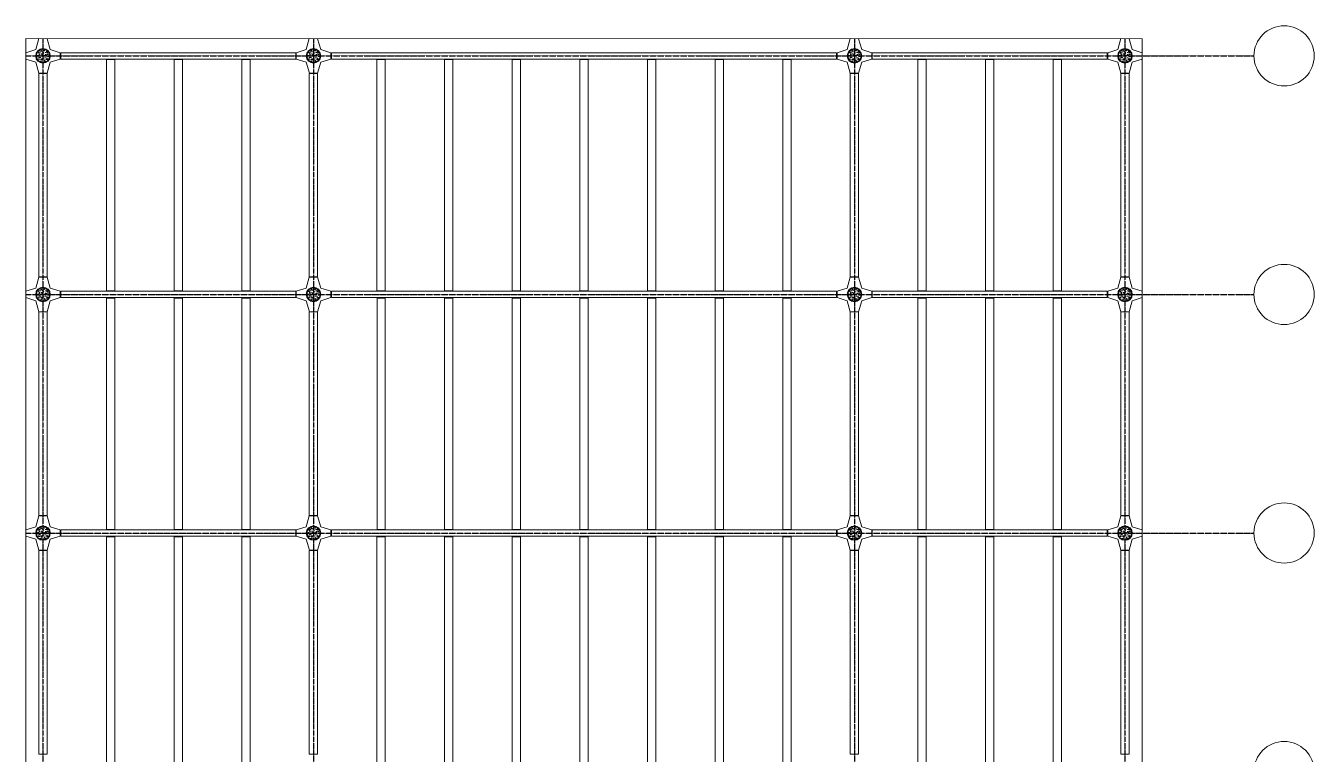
# Model space of a CAD drawing. Header units: millimetres. Extents: x -6949 to 305728, y -55091 to 76684.
# Drawn here: x 265084 to 305569, y 16840 to 39740 of the extents above; entities that cross this region are included whole.
import ezdxf

# ---------------------------------------------------------------- set-up
doc = ezdxf.new("R2010")
doc.units = ezdxf.units.MM
doc.linetypes.add('TRATTO-PUNTO', pattern=[1, 0.5, -0.25, 0, -0.25])
for name, color, linetype, lineweight in [('armatura', 1, 'Continuous', 15), ('cemento', 253, 'Continuous', 9), ('piastra', 30, 'Continuous', 18), ('S-BEAM', 5, 'Continuous', 18), ('S-COLS', 7, 'Continuous', 18), ('solaio', 252, 'Continuous', 9)]:
    doc.layers.add(name, color=color, linetype=linetype, lineweight=lineweight)
doc.layers.add('griglie', color=6, linetype='TRATTO-PUNTO')

# ---------------------------------------------------------------- blocks, each defined once
blk = doc.blocks.new('*U312')
blk.add_circle((0, 0), 8)
blk = doc.blocks.new('*U313')
at = {"layer": 'armatura', "color": 0, "linetype": 'ByBlock', "lineweight": -2, "transparency": 16777216}
blk.add_blockref('*U312', (17359, -55281), dxfattribs=at)
for p, rotation in [((17391, -55181), 323.9999999999998), ((17391, -55381), 35.99999999999999), ((17476, -55119), 287.9999999999999), ((17476, -55443), 71.99999999999996), ((17582, -55119), 251.9999999999999), ((17582, -55443), 108), ((17667, -55181), 215.9999999999999), ((17667, -55381), 143.9999999999999), ((17700, -55281), 180)]:
    blk.add_blockref('*U312', p, dxfattribs=dict(at, rotation=rotation))
blk = doc.blocks.new('*U314')
blk.add_circle((0, 0), 8)
blk = doc.blocks.new('*U315')
at = {"layer": 'armatura', "color": 0, "linetype": 'ByBlock', "lineweight": -2, "transparency": 16777216}
blk.add_blockref('*U314', (17359, -55281), dxfattribs=at)
for p, rotation in [((17391, -55181), 323.9999999999998), ((17391, -55381), 35.99999999999999), ((17476, -55119), 287.9999999999999), ((17476, -55443), 71.99999999999996), ((17582, -55119), 251.9999999999999), ((17582, -55443), 108), ((17667, -55181), 215.9999999999999), ((17667, -55381), 143.9999999999999), ((17700, -55281), 180)]:
    blk.add_blockref('*U314', p, dxfattribs=dict(at, rotation=rotation))
blk = doc.blocks.new('*U318')
blk.add_circle((0, 0), 8)
blk = doc.blocks.new('*U319')
at = {"layer": 'armatura', "color": 0, "linetype": 'ByBlock', "lineweight": -2, "transparency": 16777216}
blk.add_blockref('*U318', (17359, -55281), dxfattribs=at)
for p, rotation in [((17391, -55181), 323.9999999999998), ((17391, -55381), 35.99999999999999), ((17476, -55119), 287.9999999999999), ((17476, -55443), 71.99999999999996), ((17582, -55119), 251.9999999999999), ((17582, -55443), 108), ((17667, -55181), 215.9999999999999), ((17667, -55381), 143.9999999999999), ((17700, -55281), 180)]:
    blk.add_blockref('*U318', p, dxfattribs=dict(at, rotation=rotation))
blk = doc.blocks.new('*U320')
blk.add_circle((0, 0), 8)
blk = doc.blocks.new('*U321')
at = {"layer": 'armatura', "color": 0, "linetype": 'ByBlock', "lineweight": -2, "transparency": 16777216}
blk.add_blockref('*U320', (17359, -55281), dxfattribs=at)
for p, rotation in [((17391, -55181), 323.9999999999998), ((17391, -55381), 35.99999999999999), ((17476, -55119), 287.9999999999999), ((17476, -55443), 71.99999999999996), ((17582, -55119), 251.9999999999999), ((17582, -55443), 108), ((17667, -55181), 215.9999999999999), ((17667, -55381), 143.9999999999999), ((17700, -55281), 180)]:
    blk.add_blockref('*U320', p, dxfattribs=dict(at, rotation=rotation))
blk = doc.blocks.new('*U322')
blk.add_circle((0, 0), 8)
blk = doc.blocks.new('*U323')
at = {"layer": 'armatura', "color": 0, "linetype": 'ByBlock', "lineweight": -2, "transparency": 16777216}
blk.add_blockref('*U322', (17359, -55281), dxfattribs=at)
for p, rotation in [((17391, -55181), 323.9999999999998), ((17391, -55381), 35.99999999999999), ((17476, -55119), 287.9999999999999), ((17476, -55443), 71.99999999999996), ((17582, -55119), 251.9999999999999), ((17582, -55443), 108), ((17667, -55181), 215.9999999999999), ((17667, -55381), 143.9999999999999), ((17700, -55281), 180)]:
    blk.add_blockref('*U322', p, dxfattribs=dict(at, rotation=rotation))
blk = doc.blocks.new('*U324')
blk.add_circle((0, 0), 8)
blk = doc.blocks.new('*U325')
at = {"layer": 'armatura', "color": 0, "linetype": 'ByBlock', "lineweight": -2, "transparency": 16777216}
blk.add_blockref('*U324', (17359, -55281), dxfattribs=at)
for p, rotation in [((17391, -55181), 323.9999999999998), ((17391, -55381), 35.99999999999999), ((17476, -55119), 287.9999999999999), ((17476, -55443), 71.99999999999996), ((17582, -55119), 251.9999999999999), ((17582, -55443), 108), ((17667, -55181), 215.9999999999999), ((17667, -55381), 143.9999999999999), ((17700, -55281), 180)]:
    blk.add_blockref('*U324', p, dxfattribs=dict(at, rotation=rotation))
blk = doc.blocks.new('*U341')
blk.add_circle((0, 0), 8)
blk = doc.blocks.new('*U342')
at = {"layer": 'armatura', "color": 0, "linetype": 'ByBlock', "lineweight": -2, "transparency": 16777216}
blk.add_blockref('*U341', (17359, -55281), dxfattribs=at)
for p, rotation in [((17391, -55181), 323.9999999999998), ((17391, -55381), 35.99999999999999), ((17476, -55119), 287.9999999999999), ((17476, -55443), 71.99999999999996), ((17582, -55119), 251.9999999999999), ((17582, -55443), 108), ((17667, -55181), 215.9999999999999), ((17667, -55381), 143.9999999999999), ((17700, -55281), 180)]:
    blk.add_blockref('*U341', p, dxfattribs=dict(at, rotation=rotation))
blk = doc.blocks.new('*U343')
blk.add_circle((0, 0), 8)
blk = doc.blocks.new('*U344')
at = {"layer": 'armatura', "color": 0, "linetype": 'ByBlock', "lineweight": -2, "transparency": 16777216}
blk.add_blockref('*U343', (17359, -55281), dxfattribs=at)
for p, rotation in [((17391, -55181), 323.9999999999998), ((17391, -55381), 35.99999999999999), ((17476, -55119), 287.9999999999999), ((17476, -55443), 71.99999999999996), ((17582, -55119), 251.9999999999999), ((17582, -55443), 108), ((17667, -55181), 215.9999999999999), ((17667, -55381), 143.9999999999999), ((17700, -55281), 180)]:
    blk.add_blockref('*U343', p, dxfattribs=dict(at, rotation=rotation))
blk = doc.blocks.new('*U330')
blk.add_circle((0, 0), 8)
blk = doc.blocks.new('*U331')
at = {"layer": 'armatura', "color": 0, "linetype": 'ByBlock', "lineweight": -2, "transparency": 16777216}
blk.add_blockref('*U330', (17359, -55281), dxfattribs=at)
for p, rotation in [((17391, -55181), 323.9999999999998), ((17391, -55381), 35.99999999999999), ((17476, -55119), 287.9999999999999), ((17476, -55443), 71.99999999999996), ((17582, -55119), 251.9999999999999), ((17582, -55443), 108), ((17667, -55181), 215.9999999999999), ((17667, -55381), 143.9999999999999), ((17700, -55281), 180)]:
    blk.add_blockref('*U330', p, dxfattribs=dict(at, rotation=rotation))
blk = doc.blocks.new('*U332')
blk.add_circle((0, 0), 8)
blk = doc.blocks.new('*U333')
at = {"layer": 'armatura', "color": 0, "linetype": 'ByBlock', "lineweight": -2, "transparency": 16777216}
blk.add_blockref('*U332', (17359, -55281), dxfattribs=at)
for p, rotation in [((17391, -55181), 323.9999999999998), ((17391, -55381), 35.99999999999999), ((17476, -55119), 287.9999999999999), ((17476, -55443), 71.99999999999996), ((17582, -55119), 251.9999999999999), ((17582, -55443), 108), ((17667, -55181), 215.9999999999999), ((17667, -55381), 143.9999999999999), ((17700, -55281), 180)]:
    blk.add_blockref('*U332', p, dxfattribs=dict(at, rotation=rotation))
blk = doc.blocks.new('*U334')
blk.add_circle((0, 0), 8)
blk = doc.blocks.new('*U335')
at = {"layer": 'armatura', "color": 0, "linetype": 'ByBlock', "lineweight": -2, "transparency": 16777216}
blk.add_blockref('*U334', (17359, -55281), dxfattribs=at)
for p, rotation in [((17391, -55181), 323.9999999999998), ((17391, -55381), 35.99999999999999), ((17476, -55119), 287.9999999999999), ((17476, -55443), 71.99999999999996), ((17582, -55119), 251.9999999999999), ((17582, -55443), 108), ((17667, -55181), 215.9999999999999), ((17667, -55381), 143.9999999999999), ((17700, -55281), 180)]:
    blk.add_blockref('*U334', p, dxfattribs=dict(at, rotation=rotation))
blk = doc.blocks.new('*U336')
blk.add_circle((0, 0), 8)
blk = doc.blocks.new('*U337')
at = {"layer": 'armatura', "color": 0, "linetype": 'ByBlock', "lineweight": -2, "transparency": 16777216}
blk.add_blockref('*U336', (17359, -55281), dxfattribs=at)
for p, rotation in [((17391, -55181), 323.9999999999998), ((17391, -55381), 35.99999999999999), ((17476, -55119), 287.9999999999999), ((17476, -55443), 71.99999999999996), ((17582, -55119), 251.9999999999999), ((17582, -55443), 108), ((17667, -55181), 215.9999999999999), ((17667, -55381), 143.9999999999999), ((17700, -55281), 180)]:
    blk.add_blockref('*U336', p, dxfattribs=dict(at, rotation=rotation))
blk = doc.blocks.new('*U326')
at = {"true_color": 0xc7c8ca}
h = blk.add_hatch(color=9, dxfattribs=at)
h.dxf.hatch_style = 1
h.paths.add_polyline_path([(-229, 0, 1), (229, 0, 1)])
h.paths.add_polyline_path([(-209, 0, -1), (209, 0, -1)], flags=16)
h.paths.add_polyline_path([(-146, -100, -1), (-130, -100, -1)], flags=0)
h.paths.add_polyline_path([(-179, 0, -1), (-163, 0, -1)], flags=0)
h.paths.add_polyline_path([(-61, -162, -1), (-45, -162, -1)], flags=0)
h.paths.add_polyline_path([(-146, 100, -1), (-130, 100, -1)], flags=0)
h.paths.add_polyline_path([(45, -162, -1), (61, -162, -1)], flags=0)
h.paths.add_polyline_path([(-61, 162, -1), (-45, 162, -1)], flags=0)
h.paths.add_polyline_path([(130, -100, -1), (146, -100, -1)], flags=0)
h.paths.add_polyline_path([(45, 162, -1), (61, 162, -1)], flags=0)
h.paths.add_polyline_path([(163, 0, -1), (179, 0, -1)], flags=0)
h.paths.add_polyline_path([(130, 100, -1), (146, 100, -1)], flags=0)
blk = doc.blocks.new('*U327')
at = {"layer": 'piastra', "color": 0, "linetype": 'ByBlock', "lineweight": -2, "transparency": 16777216}
for p in [(0, 37500), (8500, 37500), (0, 30000), (8500, 30000), (0, 22500), (8500, 22500), (0, 15000), (8500, 15000), (0, 7500), (8500, 7500), (0, 0), (8500, 0)]:
    blk.add_blockref('*U326', p, dxfattribs=at)
blk = doc.blocks.new('*U328')
at = {"true_color": 0xc7c8ca}
h = blk.add_hatch(color=9, dxfattribs=at)
h.dxf.hatch_style = 1
h.paths.add_polyline_path([(-229, 0, 1), (229, 0, 1)])
h.paths.add_polyline_path([(-209, 0, -1), (209, 0, -1)], flags=16)
h.paths.add_polyline_path([(-146, -100, -1), (-130, -100, -1)], flags=0)
h.paths.add_polyline_path([(-179, 0, -1), (-163, 0, -1)], flags=0)
h.paths.add_polyline_path([(-61, -162, -1), (-45, -162, -1)], flags=0)
h.paths.add_polyline_path([(-146, 100, -1), (-130, 100, -1)], flags=0)
h.paths.add_polyline_path([(45, -162, -1), (61, -162, -1)], flags=0)
h.paths.add_polyline_path([(-61, 162, -1), (-45, 162, -1)], flags=0)
h.paths.add_polyline_path([(130, -100, -1), (146, -100, -1)], flags=0)
h.paths.add_polyline_path([(45, 162, -1), (61, 162, -1)], flags=0)
h.paths.add_polyline_path([(163, 0, -1), (179, 0, -1)], flags=0)
h.paths.add_polyline_path([(130, 100, -1), (146, 100, -1)], flags=0)
blk = doc.blocks.new('*U329')
at = {"layer": 'piastra', "color": 0, "linetype": 'ByBlock', "lineweight": -2, "transparency": 16777216}
for p in [(0, 37500), (8500, 37500), (0, 30000), (8500, 30000), (0, 22500), (8500, 22500), (0, 15000), (8500, 15000), (0, 7500), (8500, 7500), (0, 0), (8500, 0)]:
    blk.add_blockref('*U328', p, dxfattribs=at)

msp = doc.modelspace()

# ---------------------------------------------------------------- hatches: boundary and pattern name
at = {"layer": 'cemento'}
h = msp.add_hatch(dxfattribs=at)
h.set_pattern_fill('AR-CONC', color=256, angle=48)
h.set_pattern_definition([(98, (102623.7, 38439.3), (133.75039, 124.72426), [19.05, -209.55]), (43, (102623.7, 38439.3), (-165.56536, 101.65102), [15.24, -167.64058]), (148.45144, (102634.84, 38449.69), (-31.81497, 226.37527), [16.19, -178.09024]), (94.1842, (102585.94, 38473.29), (212.63082, 173.31918), [28.575, -314.325]), (144.63556, (102603.66, 38487.73), (-25.01907, 341.98605), [24.285, -267.1356]), (39.18415, (102585.94, 38473.3), (-25.01907, 341.98605), [22.85997, -251.45973]), (69, (102612.38, 38483.66), (177.44768, 44.24268), [19.05, -209.55]), (14, (102612.38, 38483.66), (-95.5247, 169.17366), [15.24, -167.64]), (119.45145, (102627.17, 38487.35), (81.92298, 213.41634), [16.19, -178.08994]), (85.5, (102623.696, 38439.295), (-60.76996, 58.873644), [0, -165.608, 0, -170.18, 0, -168.275]), (55.5, (102623.7, 38439.295), (-29.737594, 116.690575), [0, -97.028, 0, -161.798, 0, -64.135]), (15.5, (102585.795, 38397.2), (94.985104, 96.93017), [0, -63.5, 0, -198.12, 0, -262.89]), (5.5, (102568.8, 38378.33), (80.2222, 127.09508), [0, -82.55, 0, -131.572, 0, -186.69])])
h.paths.add_polyline_path([(265416.3069, 38793.6199, 1), (265833.3069, 38793.6199, 1)])
h.paths.add_polyline_path([(265478.8695, 38693.4026, -1), (265494.8695, 38693.4026, -1)], flags=16)
h.paths.add_polyline_path([(265446.3069, 38793.6199, -1), (265462.3069, 38793.6199, -1)], flags=16)
h.paths.add_polyline_path([(265564.1195, 38631.4648, -1), (265580.1195, 38631.4648, -1)], flags=16)
h.paths.add_polyline_path([(265478.8695, 38893.8373, -1), (265494.8695, 38893.8373, -1)], flags=16)
h.paths.add_polyline_path([(265669.4943, 38631.4648, -1), (265685.4943, 38631.4648, -1)], flags=16)
h.paths.add_polyline_path([(265564.1195, 38955.7751, -1), (265580.1195, 38955.7751, -1)], flags=16)
h.paths.add_polyline_path([(265754.7443, 38693.4026, -1), (265770.7443, 38693.4026, -1)], flags=16)
h.paths.add_polyline_path([(265669.4943, 38955.7751, -1), (265685.4943, 38955.7751, -1)], flags=16)
h.paths.add_polyline_path([(265787.3069, 38793.6199, -1), (265803.3069, 38793.6199, -1)], flags=16)
h.paths.add_polyline_path([(265754.7443, 38893.8373, -1), (265770.7443, 38893.8373, -1)], flags=16)
h = msp.add_hatch(dxfattribs=at)
h.set_pattern_fill('AR-CONC', color=256, angle=48)
h.set_pattern_definition([(98, (111123.7, 38439.3), (133.75039, 124.72426), [19.05, -209.55]), (43, (111123.7, 38439.3), (-165.56536, 101.65102), [15.24, -167.64058]), (148.45144, (111134.84, 38449.69), (-31.81497, 226.37527), [16.19, -178.09024]), (94.1842, (111085.94, 38473.29), (212.63082, 173.31918), [28.575, -314.325]), (144.63556, (111103.66, 38487.73), (-25.01907, 341.98605), [24.285, -267.1356]), (39.18415, (111085.94, 38473.3), (-25.01907, 341.98605), [22.85997, -251.45973]), (69, (111112.38, 38483.66), (177.44768, 44.24268), [19.05, -209.55]), (14, (111112.38, 38483.66), (-95.5247, 169.17366), [15.24, -167.64]), (119.45145, (111127.17, 38487.35), (81.92298, 213.41634), [16.19, -178.08994]), (85.5, (111123.696, 38439.295), (-60.76996, 58.873644), [0, -165.608, 0, -170.18, 0, -168.275]), (55.5, (111123.7, 38439.295), (-29.737594, 116.690575), [0, -97.028, 0, -161.798, 0, -64.135]), (15.5, (111085.795, 38397.2), (94.985104, 96.93017), [0, -63.5, 0, -198.12, 0, -262.89]), (5.5, (111068.8, 38378.33), (80.2222, 127.09508), [0, -82.55, 0, -131.572, 0, -186.69])])
h.paths.add_polyline_path([(273916.3071, 38793.6199, 1), (274333.3071, 38793.6199, 1)])
h.paths.add_polyline_path([(273978.8698, 38693.4026, -1), (273994.8698, 38693.4026, -1)], flags=16)
h.paths.add_polyline_path([(273946.3071, 38793.6199, -1), (273962.3071, 38793.6199, -1)], flags=16)
h.paths.add_polyline_path([(274064.1198, 38631.4648, -1), (274080.1198, 38631.4648, -1)], flags=16)
h.paths.add_polyline_path([(273978.8698, 38893.8373, -1), (273994.8698, 38893.8373, -1)], flags=16)
h.paths.add_polyline_path([(274169.4945, 38631.4648, -1), (274185.4945, 38631.4648, -1)], flags=16)
h.paths.add_polyline_path([(274064.1198, 38955.7751, -1), (274080.1198, 38955.7751, -1)], flags=16)
h.paths.add_polyline_path([(274254.7445, 38693.4026, -1), (274270.7445, 38693.4026, -1)], flags=16)
h.paths.add_polyline_path([(274169.4945, 38955.7751, -1), (274185.4945, 38955.7751, -1)], flags=16)
h.paths.add_polyline_path([(274287.3071, 38793.6199, -1), (274303.3071, 38793.6199, -1)], flags=16)
h.paths.add_polyline_path([(274254.7445, 38893.8373, -1), (274270.7445, 38893.8373, -1)], flags=16)
h = msp.add_hatch(dxfattribs=at)
h.set_pattern_fill('AR-CONC', color=256, angle=48)
h.set_pattern_definition([(98, (128121.22, 38439.3), (133.75039, 124.72426), [19.05, -209.55]), (43, (128121.22, 38439.3), (-165.56536, 101.65102), [15.24, -167.64058]), (148.45144, (128132.37, 38449.69), (-31.81497, 226.37527), [16.19, -178.09024]), (94.1842, (128083.47, 38473.29), (212.63082, 173.31918), [28.575, -314.325]), (144.63556, (128101.2, 38487.73), (-25.01907, 341.98605), [24.285, -267.1356]), (39.18415, (128083.47, 38473.3), (-25.01907, 341.98605), [22.85997, -251.45973]), (69, (128109.9, 38483.66), (177.44768, 44.24268), [19.05, -209.55]), (14, (128109.9, 38483.66), (-95.5247, 169.17366), [15.24, -167.64]), (119.45145, (128124.69, 38487.35), (81.92298, 213.41634), [16.19, -178.08994]), (85.5, (128121.22, 38439.295), (-60.76996, 58.873644), [0, -165.608, 0, -170.18, 0, -168.275]), (55.5, (128121.22, 38439.295), (-29.737594, 116.690575), [0, -97.028, 0, -161.798, 0, -64.135]), (15.5, (128083.32, 38397.2), (94.985104, 96.93017), [0, -63.5, 0, -198.12, 0, -262.89]), (5.5, (128066.32, 38378.33), (80.2222, 127.09508), [0, -82.55, 0, -131.572, 0, -186.69])])
h.paths.add_polyline_path([(290913.8307, 38793.6199, 1), (291330.8307, 38793.6199, 1)])
h.paths.add_polyline_path([(290976.3933, 38693.4026, -1), (290992.3933, 38693.4026, -1)], flags=16)
h.paths.add_polyline_path([(290943.8307, 38793.6199, -1), (290959.8307, 38793.6199, -1)], flags=16)
h.paths.add_polyline_path([(291061.6433, 38631.4648, -1), (291077.6433, 38631.4648, -1)], flags=16)
h.paths.add_polyline_path([(290976.3933, 38893.8373, -1), (290992.3933, 38893.8373, -1)], flags=16)
h.paths.add_polyline_path([(291167.0181, 38631.4648, -1), (291183.0181, 38631.4648, -1)], flags=16)
h.paths.add_polyline_path([(291061.6433, 38955.7751, -1), (291077.6433, 38955.7751, -1)], flags=16)
h.paths.add_polyline_path([(291252.2681, 38693.4026, -1), (291268.2681, 38693.4026, -1)], flags=16)
h.paths.add_polyline_path([(291167.0181, 38955.7751, -1), (291183.0181, 38955.7751, -1)], flags=16)
h.paths.add_polyline_path([(291284.8307, 38793.6199, -1), (291300.8307, 38793.6199, -1)], flags=16)
h.paths.add_polyline_path([(291252.2681, 38893.8373, -1), (291268.2681, 38893.8373, -1)], flags=16)
h = msp.add_hatch(dxfattribs=at)
h.set_pattern_fill('AR-CONC', color=256, angle=48)
h.set_pattern_definition([(98, (136621.22, 38439.3), (133.75039, 124.72426), [19.05, -209.55]), (43, (136621.22, 38439.3), (-165.56536, 101.65102), [15.24, -167.64058]), (148.45144, (136632.37, 38449.69), (-31.81497, 226.37527), [16.19, -178.09024]), (94.1842, (136583.47, 38473.29), (212.63082, 173.31918), [28.575, -314.325]), (144.63556, (136601.2, 38487.73), (-25.01907, 341.98605), [24.285, -267.1356]), (39.18415, (136583.47, 38473.3), (-25.01907, 341.98605), [22.85997, -251.45973]), (69, (136609.9, 38483.66), (177.44768, 44.24268), [19.05, -209.55]), (14, (136609.9, 38483.66), (-95.5247, 169.17366), [15.24, -167.64]), (119.45145, (136624.69, 38487.35), (81.92298, 213.41634), [16.19, -178.08994]), (85.5, (136621.22, 38439.295), (-60.76996, 58.873644), [0, -165.608, 0, -170.18, 0, -168.275]), (55.5, (136621.22, 38439.295), (-29.737594, 116.690575), [0, -97.028, 0, -161.798, 0, -64.135]), (15.5, (136583.32, 38397.2), (94.985104, 96.93017), [0, -63.5, 0, -198.12, 0, -262.89]), (5.5, (136566.32, 38378.33), (80.2222, 127.09508), [0, -82.55, 0, -131.572, 0, -186.69])])
h.paths.add_polyline_path([(299413.831, 38793.6199, 1), (299830.831, 38793.6199, 1)])
h.paths.add_polyline_path([(299476.3936, 38693.4026, -1), (299492.3936, 38693.4026, -1)], flags=16)
h.paths.add_polyline_path([(299443.831, 38793.6199, -1), (299459.831, 38793.6199, -1)], flags=16)
h.paths.add_polyline_path([(299561.6436, 38631.4648, -1), (299577.6436, 38631.4648, -1)], flags=16)
h.paths.add_polyline_path([(299476.3936, 38893.8373, -1), (299492.3936, 38893.8373, -1)], flags=16)
h.paths.add_polyline_path([(299667.0184, 38631.4648, -1), (299683.0184, 38631.4648, -1)], flags=16)
h.paths.add_polyline_path([(299561.6436, 38955.7751, -1), (299577.6436, 38955.7751, -1)], flags=16)
h.paths.add_polyline_path([(299752.2684, 38693.4026, -1), (299768.2684, 38693.4026, -1)], flags=16)
h.paths.add_polyline_path([(299667.0184, 38955.7751, -1), (299683.0184, 38955.7751, -1)], flags=16)
h.paths.add_polyline_path([(299784.831, 38793.6199, -1), (299800.831, 38793.6199, -1)], flags=16)
h.paths.add_polyline_path([(299752.2684, 38893.8373, -1), (299768.2684, 38893.8373, -1)], flags=16)
h = msp.add_hatch(dxfattribs=at)
h.set_pattern_fill('AR-CONC', color=256, angle=48)
h.set_pattern_definition([(98, (102623.7, 30939.3), (133.75039, 124.72426), [19.05, -209.55]), (43, (102623.7, 30939.3), (-165.56536, 101.65102), [15.24, -167.64058]), (148.45144, (102634.84, 30949.69), (-31.81497, 226.37527), [16.19, -178.09024]), (94.1842, (102585.94, 30973.29), (212.63082, 173.31918), [28.575, -314.325]), (144.63556, (102603.66, 30987.73), (-25.01907, 341.98605), [24.285, -267.1356]), (39.18415, (102585.94, 30973.3), (-25.01907, 341.98605), [22.85997, -251.45973]), (69, (102612.38, 30983.66), (177.44768, 44.24268), [19.05, -209.55]), (14, (102612.38, 30983.66), (-95.5247, 169.17366), [15.24, -167.64]), (119.45145, (102627.17, 30987.35), (81.92298, 213.41634), [16.19, -178.08994]), (85.5, (102623.696, 30939.294), (-60.76996, 58.873644), [0, -165.608, 0, -170.18, 0, -168.275]), (55.5, (102623.7, 30939.29), (-29.737594, 116.690575), [0, -97.028, 0, -161.798, 0, -64.135]), (15.5, (102585.795, 30897.2), (94.985104, 96.93017), [0, -63.5, 0, -198.12, 0, -262.89]), (5.5, (102568.8, 30878.33), (80.2222, 127.09508), [0, -82.55, 0, -131.572, 0, -186.69])])
h.paths.add_polyline_path([(265416.3069, 31293.6195, 1), (265833.3069, 31293.6195, 1)])
h.paths.add_polyline_path([(265478.8695, 31193.4021, -1), (265494.8695, 31193.4021, -1)], flags=16)
h.paths.add_polyline_path([(265446.3069, 31293.6195, -1), (265462.3069, 31293.6195, -1)], flags=16)
h.paths.add_polyline_path([(265564.1195, 31131.4643, -1), (265580.1195, 31131.4643, -1)], flags=16)
h.paths.add_polyline_path([(265478.8695, 31393.8368, -1), (265494.8695, 31393.8368, -1)], flags=16)
h.paths.add_polyline_path([(265669.4943, 31131.4643, -1), (265685.4943, 31131.4643, -1)], flags=16)
h.paths.add_polyline_path([(265564.1195, 31455.7746, -1), (265580.1195, 31455.7746, -1)], flags=16)
h.paths.add_polyline_path([(265754.7443, 31193.4021, -1), (265770.7443, 31193.4021, -1)], flags=16)
h.paths.add_polyline_path([(265669.4943, 31455.7746, -1), (265685.4943, 31455.7746, -1)], flags=16)
h.paths.add_polyline_path([(265787.3069, 31293.6195, -1), (265803.3069, 31293.6195, -1)], flags=16)
h.paths.add_polyline_path([(265754.7443, 31393.8368, -1), (265770.7443, 31393.8368, -1)], flags=16)
h = msp.add_hatch(dxfattribs=at)
h.set_pattern_fill('AR-CONC', color=256, angle=48)
h.set_pattern_definition([(98, (111123.7, 30939.3), (133.75039, 124.72426), [19.05, -209.55]), (43, (111123.7, 30939.3), (-165.56536, 101.65102), [15.24, -167.64058]), (148.45144, (111134.84, 30949.69), (-31.81497, 226.37527), [16.19, -178.09024]), (94.1842, (111085.94, 30973.29), (212.63082, 173.31918), [28.575, -314.325]), (144.63556, (111103.66, 30987.73), (-25.01907, 341.98605), [24.285, -267.1356]), (39.18415, (111085.94, 30973.3), (-25.01907, 341.98605), [22.85997, -251.45973]), (69, (111112.38, 30983.66), (177.44768, 44.24268), [19.05, -209.55]), (14, (111112.38, 30983.66), (-95.5247, 169.17366), [15.24, -167.64]), (119.45145, (111127.17, 30987.35), (81.92298, 213.41634), [16.19, -178.08994]), (85.5, (111123.696, 30939.294), (-60.76996, 58.873644), [0, -165.608, 0, -170.18, 0, -168.275]), (55.5, (111123.7, 30939.29), (-29.737594, 116.690575), [0, -97.028, 0, -161.798, 0, -64.135]), (15.5, (111085.795, 30897.2), (94.985104, 96.93017), [0, -63.5, 0, -198.12, 0, -262.89]), (5.5, (111068.8, 30878.33), (80.2222, 127.09508), [0, -82.55, 0, -131.572, 0, -186.69])])
h.paths.add_polyline_path([(273916.3071, 31293.6195, 1), (274333.3071, 31293.6195, 1)])
h.paths.add_polyline_path([(273978.8698, 31193.4021, -1), (273994.8698, 31193.4021, -1)], flags=16)
h.paths.add_polyline_path([(273946.3071, 31293.6195, -1), (273962.3071, 31293.6195, -1)], flags=16)
h.paths.add_polyline_path([(274064.1198, 31131.4643, -1), (274080.1198, 31131.4643, -1)], flags=16)
h.paths.add_polyline_path([(273978.8698, 31393.8368, -1), (273994.8698, 31393.8368, -1)], flags=16)
h.paths.add_polyline_path([(274169.4945, 31131.4643, -1), (274185.4945, 31131.4643, -1)], flags=16)
h.paths.add_polyline_path([(274064.1198, 31455.7746, -1), (274080.1198, 31455.7746, -1)], flags=16)
h.paths.add_polyline_path([(274254.7445, 31193.4021, -1), (274270.7445, 31193.4021, -1)], flags=16)
h.paths.add_polyline_path([(274169.4945, 31455.7746, -1), (274185.4945, 31455.7746, -1)], flags=16)
h.paths.add_polyline_path([(274287.3071, 31293.6195, -1), (274303.3071, 31293.6195, -1)], flags=16)
h.paths.add_polyline_path([(274254.7445, 31393.8368, -1), (274270.7445, 31393.8368, -1)], flags=16)
h = msp.add_hatch(dxfattribs=at)
h.set_pattern_fill('AR-CONC', color=256, angle=48)
h.set_pattern_definition([(98, (128121.22, 30939.3), (133.75039, 124.72426), [19.05, -209.55]), (43, (128121.22, 30939.3), (-165.56536, 101.65102), [15.24, -167.64058]), (148.45144, (128132.37, 30949.69), (-31.81497, 226.37527), [16.19, -178.09024]), (94.1842, (128083.47, 30973.29), (212.63082, 173.31918), [28.575, -314.325]), (144.63556, (128101.2, 30987.73), (-25.01907, 341.98605), [24.285, -267.1356]), (39.18415, (128083.47, 30973.3), (-25.01907, 341.98605), [22.85997, -251.45973]), (69, (128109.9, 30983.66), (177.44768, 44.24268), [19.05, -209.55]), (14, (128109.9, 30983.66), (-95.5247, 169.17366), [15.24, -167.64]), (119.45145, (128124.69, 30987.35), (81.92298, 213.41634), [16.19, -178.08994]), (85.5, (128121.22, 30939.294), (-60.76996, 58.873644), [0, -165.608, 0, -170.18, 0, -168.275]), (55.5, (128121.22, 30939.29), (-29.737594, 116.690575), [0, -97.028, 0, -161.798, 0, -64.135]), (15.5, (128083.32, 30897.2), (94.985104, 96.93017), [0, -63.5, 0, -198.12, 0, -262.89]), (5.5, (128066.32, 30878.33), (80.2222, 127.09508), [0, -82.55, 0, -131.572, 0, -186.69])])
h.paths.add_polyline_path([(290913.8307, 31293.6195, 1), (291330.8307, 31293.6195, 1)])
h.paths.add_polyline_path([(290976.3933, 31193.4021, -1), (290992.3933, 31193.4021, -1)], flags=16)
h.paths.add_polyline_path([(290943.8307, 31293.6195, -1), (290959.8307, 31293.6195, -1)], flags=16)
h.paths.add_polyline_path([(291061.6433, 31131.4643, -1), (291077.6433, 31131.4643, -1)], flags=16)
h.paths.add_polyline_path([(290976.3933, 31393.8368, -1), (290992.3933, 31393.8368, -1)], flags=16)
h.paths.add_polyline_path([(291167.0181, 31131.4643, -1), (291183.0181, 31131.4643, -1)], flags=16)
h.paths.add_polyline_path([(291061.6433, 31455.7746, -1), (291077.6433, 31455.7746, -1)], flags=16)
h.paths.add_polyline_path([(291252.2681, 31193.4021, -1), (291268.2681, 31193.4021, -1)], flags=16)
h.paths.add_polyline_path([(291167.0181, 31455.7746, -1), (291183.0181, 31455.7746, -1)], flags=16)
h.paths.add_polyline_path([(291284.8307, 31293.6195, -1), (291300.8307, 31293.6195, -1)], flags=16)
h.paths.add_polyline_path([(291252.2681, 31393.8368, -1), (291268.2681, 31393.8368, -1)], flags=16)
h = msp.add_hatch(dxfattribs=at)
h.set_pattern_fill('AR-CONC', color=256, angle=48)
h.set_pattern_definition([(98, (136621.22, 30939.3), (133.75039, 124.72426), [19.05, -209.55]), (43, (136621.22, 30939.3), (-165.56536, 101.65102), [15.24, -167.64058]), (148.45144, (136632.37, 30949.69), (-31.81497, 226.37527), [16.19, -178.09024]), (94.1842, (136583.47, 30973.29), (212.63082, 173.31918), [28.575, -314.325]), (144.63556, (136601.2, 30987.73), (-25.01907, 341.98605), [24.285, -267.1356]), (39.18415, (136583.47, 30973.3), (-25.01907, 341.98605), [22.85997, -251.45973]), (69, (136609.9, 30983.66), (177.44768, 44.24268), [19.05, -209.55]), (14, (136609.9, 30983.66), (-95.5247, 169.17366), [15.24, -167.64]), (119.45145, (136624.69, 30987.35), (81.92298, 213.41634), [16.19, -178.08994]), (85.5, (136621.22, 30939.294), (-60.76996, 58.873644), [0, -165.608, 0, -170.18, 0, -168.275]), (55.5, (136621.22, 30939.29), (-29.737594, 116.690575), [0, -97.028, 0, -161.798, 0, -64.135]), (15.5, (136583.32, 30897.2), (94.985104, 96.93017), [0, -63.5, 0, -198.12, 0, -262.89]), (5.5, (136566.32, 30878.33), (80.2222, 127.09508), [0, -82.55, 0, -131.572, 0, -186.69])])
h.paths.add_polyline_path([(299413.831, 31293.6195, 1), (299830.831, 31293.6195, 1)])
h.paths.add_polyline_path([(299476.3936, 31193.4021, -1), (299492.3936, 31193.4021, -1)], flags=16)
h.paths.add_polyline_path([(299443.831, 31293.6195, -1), (299459.831, 31293.6195, -1)], flags=16)
h.paths.add_polyline_path([(299561.6436, 31131.4643, -1), (299577.6436, 31131.4643, -1)], flags=16)
h.paths.add_polyline_path([(299476.3936, 31393.8368, -1), (299492.3936, 31393.8368, -1)], flags=16)
h.paths.add_polyline_path([(299667.0184, 31131.4643, -1), (299683.0184, 31131.4643, -1)], flags=16)
h.paths.add_polyline_path([(299561.6436, 31455.7746, -1), (299577.6436, 31455.7746, -1)], flags=16)
h.paths.add_polyline_path([(299752.2684, 31193.4021, -1), (299768.2684, 31193.4021, -1)], flags=16)
h.paths.add_polyline_path([(299667.0184, 31455.7746, -1), (299683.0184, 31455.7746, -1)], flags=16)
h.paths.add_polyline_path([(299784.831, 31293.6195, -1), (299800.831, 31293.6195, -1)], flags=16)
h.paths.add_polyline_path([(299752.2684, 31393.8368, -1), (299768.2684, 31393.8368, -1)], flags=16)
h = msp.add_hatch(dxfattribs=at)
h.set_pattern_fill('AR-CONC', color=256, angle=48)
h.set_pattern_definition([(98, (102623.7, 23439.3), (133.75039, 124.72426), [19.05, -209.55]), (43, (102623.7, 23439.3), (-165.56536, 101.65102), [15.24, -167.64058]), (148.45144, (102634.84, 23449.69), (-31.81497, 226.37527), [16.19, -178.09024]), (94.1842, (102585.94, 23473.29), (212.63082, 173.31918), [28.575, -314.325]), (144.63556, (102603.66, 23487.73), (-25.01907, 341.98605), [24.285, -267.1356]), (39.18415, (102585.94, 23473.29), (-25.01907, 341.98605), [22.85997, -251.45973]), (69, (102612.38, 23483.66), (177.44768, 44.24268), [19.05, -209.55]), (14, (102612.38, 23483.66), (-95.5247, 169.17366), [15.24, -167.64]), (119.45145, (102627.17, 23487.35), (81.92298, 213.41634), [16.19, -178.08994]), (85.5, (102623.696, 23439.294), (-60.76996, 58.873644), [0, -165.608, 0, -170.18, 0, -168.275]), (55.5, (102623.7, 23439.29), (-29.737594, 116.690575), [0, -97.028, 0, -161.798, 0, -64.135]), (15.5, (102585.795, 23397.2), (94.985104, 96.93017), [0, -63.5, 0, -198.12, 0, -262.89]), (5.5, (102568.8, 23378.32), (80.2222, 127.09508), [0, -82.55, 0, -131.572, 0, -186.69])])
h.paths.add_polyline_path([(265416.3069, 23793.6192, 1), (265833.3069, 23793.6192, 1)])
h.paths.add_polyline_path([(265478.8695, 23693.4018, -1), (265494.8695, 23693.4018, -1)], flags=16)
h.paths.add_polyline_path([(265446.3069, 23793.6192, -1), (265462.3069, 23793.6192, -1)], flags=16)
h.paths.add_polyline_path([(265564.1195, 23631.4641, -1), (265580.1195, 23631.4641, -1)], flags=16)
h.paths.add_polyline_path([(265478.8695, 23893.8366, -1), (265494.8695, 23893.8366, -1)], flags=16)
h.paths.add_polyline_path([(265669.4943, 23631.4641, -1), (265685.4943, 23631.4641, -1)], flags=16)
h.paths.add_polyline_path([(265564.1195, 23955.7744, -1), (265580.1195, 23955.7744, -1)], flags=16)
h.paths.add_polyline_path([(265754.7443, 23693.4018, -1), (265770.7443, 23693.4018, -1)], flags=16)
h.paths.add_polyline_path([(265669.4943, 23955.7744, -1), (265685.4943, 23955.7744, -1)], flags=16)
h.paths.add_polyline_path([(265787.3069, 23793.6192, -1), (265803.3069, 23793.6192, -1)], flags=16)
h.paths.add_polyline_path([(265754.7443, 23893.8366, -1), (265770.7443, 23893.8366, -1)], flags=16)
h = msp.add_hatch(dxfattribs=at)
h.set_pattern_fill('AR-CONC', color=256, angle=48)
h.set_pattern_definition([(98, (111123.7, 23439.3), (133.75039, 124.72426), [19.05, -209.55]), (43, (111123.7, 23439.3), (-165.56536, 101.65102), [15.24, -167.64058]), (148.45144, (111134.84, 23449.69), (-31.81497, 226.37527), [16.19, -178.09024]), (94.1842, (111085.94, 23473.29), (212.63082, 173.31918), [28.575, -314.325]), (144.63556, (111103.66, 23487.73), (-25.01907, 341.98605), [24.285, -267.1356]), (39.18415, (111085.94, 23473.29), (-25.01907, 341.98605), [22.85997, -251.45973]), (69, (111112.38, 23483.66), (177.44768, 44.24268), [19.05, -209.55]), (14, (111112.38, 23483.66), (-95.5247, 169.17366), [15.24, -167.64]), (119.45145, (111127.17, 23487.35), (81.92298, 213.41634), [16.19, -178.08994]), (85.5, (111123.696, 23439.294), (-60.76996, 58.873644), [0, -165.608, 0, -170.18, 0, -168.275]), (55.5, (111123.7, 23439.29), (-29.737594, 116.690575), [0, -97.028, 0, -161.798, 0, -64.135]), (15.5, (111085.795, 23397.2), (94.985104, 96.93017), [0, -63.5, 0, -198.12, 0, -262.89]), (5.5, (111068.8, 23378.32), (80.2222, 127.09508), [0, -82.55, 0, -131.572, 0, -186.69])])
h.paths.add_polyline_path([(273916.3071, 23793.6192, 1), (274333.3071, 23793.6192, 1)])
h.paths.add_polyline_path([(273978.8698, 23693.4018, -1), (273994.8698, 23693.4018, -1)], flags=16)
h.paths.add_polyline_path([(273946.3071, 23793.6192, -1), (273962.3071, 23793.6192, -1)], flags=16)
h.paths.add_polyline_path([(274064.1198, 23631.4641, -1), (274080.1198, 23631.4641, -1)], flags=16)
h.paths.add_polyline_path([(273978.8698, 23893.8366, -1), (273994.8698, 23893.8366, -1)], flags=16)
h.paths.add_polyline_path([(274169.4945, 23631.4641, -1), (274185.4945, 23631.4641, -1)], flags=16)
h.paths.add_polyline_path([(274064.1198, 23955.7744, -1), (274080.1198, 23955.7744, -1)], flags=16)
h.paths.add_polyline_path([(274254.7445, 23693.4018, -1), (274270.7445, 23693.4018, -1)], flags=16)
h.paths.add_polyline_path([(274169.4945, 23955.7744, -1), (274185.4945, 23955.7744, -1)], flags=16)
h.paths.add_polyline_path([(274287.3071, 23793.6192, -1), (274303.3071, 23793.6192, -1)], flags=16)
h.paths.add_polyline_path([(274254.7445, 23893.8366, -1), (274270.7445, 23893.8366, -1)], flags=16)
h = msp.add_hatch(dxfattribs=at)
h.set_pattern_fill('AR-CONC', color=256, angle=48)
h.set_pattern_definition([(98, (128121.22, 23439.3), (133.75039, 124.72426), [19.05, -209.55]), (43, (128121.22, 23439.3), (-165.56536, 101.65102), [15.24, -167.64058]), (148.45144, (128132.37, 23449.69), (-31.81497, 226.37527), [16.19, -178.09024]), (94.1842, (128083.47, 23473.29), (212.63082, 173.31918), [28.575, -314.325]), (144.63556, (128101.2, 23487.73), (-25.01907, 341.98605), [24.285, -267.1356]), (39.18415, (128083.47, 23473.29), (-25.01907, 341.98605), [22.85997, -251.45973]), (69, (128109.9, 23483.66), (177.44768, 44.24268), [19.05, -209.55]), (14, (128109.9, 23483.66), (-95.5247, 169.17366), [15.24, -167.64]), (119.45145, (128124.69, 23487.35), (81.92298, 213.41634), [16.19, -178.08994]), (85.5, (128121.22, 23439.294), (-60.76996, 58.873644), [0, -165.608, 0, -170.18, 0, -168.275]), (55.5, (128121.22, 23439.29), (-29.737594, 116.690575), [0, -97.028, 0, -161.798, 0, -64.135]), (15.5, (128083.32, 23397.2), (94.985104, 96.93017), [0, -63.5, 0, -198.12, 0, -262.89]), (5.5, (128066.32, 23378.32), (80.2222, 127.09508), [0, -82.55, 0, -131.572, 0, -186.69])])
h.paths.add_polyline_path([(290913.8307, 23793.6192, 1), (291330.8307, 23793.6192, 1)])
h.paths.add_polyline_path([(290976.3933, 23693.4018, -1), (290992.3933, 23693.4018, -1)], flags=16)
h.paths.add_polyline_path([(290943.8307, 23793.6192, -1), (290959.8307, 23793.6192, -1)], flags=16)
h.paths.add_polyline_path([(291061.6433, 23631.4641, -1), (291077.6433, 23631.4641, -1)], flags=16)
h.paths.add_polyline_path([(290976.3933, 23893.8366, -1), (290992.3933, 23893.8366, -1)], flags=16)
h.paths.add_polyline_path([(291167.0181, 23631.4641, -1), (291183.0181, 23631.4641, -1)], flags=16)
h.paths.add_polyline_path([(291061.6433, 23955.7744, -1), (291077.6433, 23955.7744, -1)], flags=16)
h.paths.add_polyline_path([(291252.2681, 23693.4018, -1), (291268.2681, 23693.4018, -1)], flags=16)
h.paths.add_polyline_path([(291167.0181, 23955.7744, -1), (291183.0181, 23955.7744, -1)], flags=16)
h.paths.add_polyline_path([(291284.8307, 23793.6192, -1), (291300.8307, 23793.6192, -1)], flags=16)
h.paths.add_polyline_path([(291252.2681, 23893.8366, -1), (291268.2681, 23893.8366, -1)], flags=16)
h = msp.add_hatch(dxfattribs=at)
h.set_pattern_fill('AR-CONC', color=256, angle=48)
h.set_pattern_definition([(98, (136621.22, 23439.3), (133.75039, 124.72426), [19.05, -209.55]), (43, (136621.22, 23439.3), (-165.56536, 101.65102), [15.24, -167.64058]), (148.45144, (136632.37, 23449.69), (-31.81497, 226.37527), [16.19, -178.09024]), (94.1842, (136583.47, 23473.29), (212.63082, 173.31918), [28.575, -314.325]), (144.63556, (136601.2, 23487.73), (-25.01907, 341.98605), [24.285, -267.1356]), (39.18415, (136583.47, 23473.29), (-25.01907, 341.98605), [22.85997, -251.45973]), (69, (136609.9, 23483.66), (177.44768, 44.24268), [19.05, -209.55]), (14, (136609.9, 23483.66), (-95.5247, 169.17366), [15.24, -167.64]), (119.45145, (136624.69, 23487.35), (81.92298, 213.41634), [16.19, -178.08994]), (85.5, (136621.22, 23439.294), (-60.76996, 58.873644), [0, -165.608, 0, -170.18, 0, -168.275]), (55.5, (136621.22, 23439.29), (-29.737594, 116.690575), [0, -97.028, 0, -161.798, 0, -64.135]), (15.5, (136583.32, 23397.2), (94.985104, 96.93017), [0, -63.5, 0, -198.12, 0, -262.89]), (5.5, (136566.32, 23378.32), (80.2222, 127.09508), [0, -82.55, 0, -131.572, 0, -186.69])])
h.paths.add_polyline_path([(299413.831, 23793.6192, 1), (299830.831, 23793.6192, 1)])
h.paths.add_polyline_path([(299476.3936, 23693.4018, -1), (299492.3936, 23693.4018, -1)], flags=16)
h.paths.add_polyline_path([(299443.831, 23793.6192, -1), (299459.831, 23793.6192, -1)], flags=16)
h.paths.add_polyline_path([(299561.6436, 23631.4641, -1), (299577.6436, 23631.4641, -1)], flags=16)
h.paths.add_polyline_path([(299476.3936, 23893.8366, -1), (299492.3936, 23893.8366, -1)], flags=16)
h.paths.add_polyline_path([(299667.0184, 23631.4641, -1), (299683.0184, 23631.4641, -1)], flags=16)
h.paths.add_polyline_path([(299561.6436, 23955.7744, -1), (299577.6436, 23955.7744, -1)], flags=16)
h.paths.add_polyline_path([(299752.2684, 23693.4018, -1), (299768.2684, 23693.4018, -1)], flags=16)
h.paths.add_polyline_path([(299667.0184, 23955.7744, -1), (299683.0184, 23955.7744, -1)], flags=16)
h.paths.add_polyline_path([(299784.831, 23793.6192, -1), (299800.831, 23793.6192, -1)], flags=16)
h.paths.add_polyline_path([(299752.2684, 23893.8366, -1), (299768.2684, 23893.8366, -1)], flags=16)

# ---------------------------------------------------------------- linework, layer by layer
at = {"layer": 'griglie'}
for points in [[(265624.8069, 39334.6426), (265624.8069, -2759.69)], [(274124.8071, 39334.6426), (274124.8071, -2759.69)], [(291124.8077, 39334.6383), (291124.8077, -2759.69)], [(299622.331, 39334.6426), (299622.331, -2759.69)], [(265083.8856, 38793.6197), (303675.6397, 38793.6197)], [(265083.8856, 31293.6197), (303675.6397, 31293.6197)], [(265083.8856, 23793.6192), (303675.603, 23793.6192)]]:
    msp.add_lwpolyline(points, dxfattribs=at)
at = {"layer": 'piastra'}
for points in [[(266165.9036, 38693.4114), (266165.9036, 38893.4114), (265852.0267, 38990.5435), (265754.8946, 39334.4205), (265493.2847, 39334.8671), (265397.7626, 38990.5435), (265083.8856, 38893.4114), (265083.8856, 38693.4114), (265397.7626, 38596.2794), (265495.0199, 38251.9588), (265754.8946, 38252.4024), (265852.0267, 38596.2794)], [(274665.9039, 38693.4114), (274665.9039, 38893.4114), (274352.0269, 38990.5435), (274254.8949, 39334.4205), (273993.2849, 39334.8671), (273897.7629, 38990.5435), (273583.8859, 38893.4114), (273583.8859, 38693.4114), (273897.7629, 38596.2794), (273995.0202, 38251.9588), (274254.8949, 38252.4024), (274352.0269, 38596.2794)], [(291663.4275, 38693.4114), (291663.4275, 38893.4114), (291349.5505, 38990.5435), (291252.4185, 39334.4205), (290990.8085, 39334.8671), (290895.2865, 38990.5435), (290581.4095, 38893.4114), (290581.4095, 38693.4114), (290895.2865, 38596.2794), (290992.5438, 38251.9588), (291252.4185, 38252.4024), (291349.5505, 38596.2794)], [(300163.4278, 38693.4114), (300163.4278, 38893.4114), (299849.5508, 38990.5435), (299752.4188, 39334.4205), (299490.8088, 39334.8671), (299395.2867, 38990.5435), (299081.4097, 38893.4114), (299081.4097, 38693.4114), (299395.2867, 38596.2794), (299492.5441, 38251.9588), (299752.4188, 38252.4024), (299849.5508, 38596.2794)], [(266165.9036, 31193.411), (266165.9036, 31393.411), (265852.0267, 31490.543), (265754.8946, 31834.42), (265493.2847, 31834.8666), (265397.7626, 31490.543), (265083.8856, 31393.411), (265083.8856, 31193.411), (265397.7626, 31096.2789), (265495.0199, 30751.9583), (265754.8946, 30752.4019), (265852.0267, 31096.2789)], [(274665.9039, 31193.411), (274665.9039, 31393.411), (274352.0269, 31490.543), (274254.8949, 31834.42), (273993.2849, 31834.8666), (273897.7629, 31490.543), (273583.8859, 31393.411), (273583.8859, 31193.411), (273897.7629, 31096.2789), (273995.0202, 30751.9583), (274254.8949, 30752.4019), (274352.0269, 31096.2789)], [(291663.4275, 31193.411), (291663.4275, 31393.411), (291349.5505, 31490.543), (291252.4185, 31834.42), (290990.8085, 31834.8666), (290895.2865, 31490.543), (290581.4095, 31393.411), (290581.4095, 31193.411), (290895.2865, 31096.2789), (290992.5438, 30751.9583), (291252.4185, 30752.4019), (291349.5505, 31096.2789)], [(300163.4278, 31193.411), (300163.4278, 31393.411), (299849.5508, 31490.543), (299752.4188, 31834.42), (299490.8088, 31834.8666), (299395.2867, 31490.543), (299081.4097, 31393.411), (299081.4097, 31193.411), (299395.2867, 31096.2789), (299492.5441, 30751.9583), (299752.4188, 30752.4019), (299849.5508, 31096.2789)], [(266165.9036, 23693.4107), (266165.9036, 23893.4107), (265852.0267, 23990.5428), (265754.8946, 24334.4197), (265493.2847, 24334.8664), (265397.7626, 23990.5428), (265083.8856, 23893.4107), (265083.8856, 23693.4107), (265397.7626, 23596.2787), (265495.0199, 23251.958), (265754.8946, 23252.4017), (265852.0267, 23596.2787)], [(274665.9039, 23693.4107), (274665.9039, 23893.4107), (274352.0269, 23990.5428), (274254.8949, 24334.4197), (273993.2849, 24334.8664), (273897.7629, 23990.5428), (273583.8859, 23893.4107), (273583.8859, 23693.4107), (273897.7629, 23596.2787), (273995.0202, 23251.958), (274254.8949, 23252.4017), (274352.0269, 23596.2787)], [(291663.4275, 23693.4107), (291663.4275, 23893.4107), (291349.5505, 23990.5428), (291252.4185, 24334.4197), (290990.8085, 24334.8664), (290895.2865, 23990.5428), (290581.4095, 23893.4107), (290581.4095, 23693.4107), (290895.2865, 23596.2787), (290992.5438, 23251.958), (291252.4185, 23252.4017), (291349.5505, 23596.2787)], [(300163.4278, 23693.4107), (300163.4278, 23893.4107), (299849.5508, 23990.5428), (299752.4188, 24334.4197), (299490.8088, 24334.8664), (299395.2867, 23990.5428), (299081.4097, 23893.4107), (299081.4097, 23693.4107), (299395.2867, 23596.2787), (299492.5441, 23251.958), (299752.4188, 23252.4017), (299849.5508, 23596.2787)]]:
    msp.add_lwpolyline(points, close=True, dxfattribs=at)
for centre in [(304622.331, 38793.6197), (304622.331, 31293.6197), (304622.2944, 23793.6192), (304622.331, 16293.6036)]:
    msp.add_circle(centre, 946.6914, dxfattribs=at)
at = {"layer": 'S-BEAM'}
for points in [[(266180.9036, 38893.4114), (273568.8859, 38893.4114), (273568.8859, 38693.4114), (266180.9036, 38693.4114)], [(274685.9039, 38893.4899), (290561.4095, 38893.6197), (290561.4095, 38693.6197), (274685.9039, 38693.4899)], [(291678.4275, 38893.4114), (299066.4097, 38893.4114), (299066.4097, 38693.4114), (291678.4275, 38693.4114)], [(267879.9118, 38678.4114), (267618.2847, 38678.4114), (267618.2847, 31408.4112), (267879.9118, 31408.4112)], [(270004.9118, 38678.4114), (269743.2847, 38678.4114), (269743.2847, 31408.4112), (270004.9118, 31408.4112)], [(272129.9118, 38678.4114), (271868.2847, 38678.4114), (271868.2847, 31408.4112), (272129.9118, 31408.4112)], [(276379.6668, 38678.4114), (276118.0397, 38678.4114), (276118.0397, 31408.4112), (276379.6668, 31408.4112)], [(278504.6668, 38678.4114), (278243.0397, 38678.4114), (278243.0397, 31408.4112), (278504.6668, 31408.4112)], [(280629.6668, 38678.4114), (280368.0397, 38678.4114), (280368.0397, 31408.4112), (280629.6668, 31408.4112)], [(282754.6668, 38678.4114), (282493.0397, 38678.4114), (282493.0397, 31408.4112), (282754.6668, 31408.4112)], [(284879.6668, 38678.4114), (284618.0397, 38678.4114), (284618.0397, 31408.4112), (284879.6668, 31408.4112)], [(287004.6668, 38678.4114), (286743.0397, 38678.4114), (286743.0397, 31408.4112), (287004.6668, 31408.4112)], [(289129.6668, 38678.4114), (288868.0397, 38678.4114), (288868.0397, 31408.4112), (289129.6668, 31408.4112)], [(293377.4356, 38678.4114), (293115.8085, 38678.4114), (293115.8085, 31408.4112), (293377.4356, 31408.4112)], [(295502.4356, 38678.4114), (295240.8085, 38678.4114), (295240.8085, 31408.4112), (295502.4356, 31408.4112)], [(297627.4356, 38678.4114), (297365.8085, 38678.4114), (297365.8085, 31408.4112), (297627.4356, 31408.4112)], [(265754.9118, 38242.3728), (265493.2847, 38242.3728), (265493.2847, 31844.8669), (265754.9118, 31844.8669)], [(274254.912, 38242.3728), (273993.2849, 38242.3728), (273993.2849, 31844.8669), (274254.912, 31844.8669)], [(291252.4356, 38242.3728), (290990.8085, 38242.3728), (290990.8085, 31844.8669), (291252.4356, 31844.8669)], [(299752.4359, 38242.3728), (299490.8088, 38242.3728), (299490.8088, 31844.8669), (299752.4359, 31844.8669)], [(266180.9036, 31393.411), (273568.8859, 31393.411), (273568.8859, 31193.411), (266180.9036, 31193.411)], [(267879.9118, 31178.411), (267618.2847, 31178.411), (267618.2847, 23908.4107), (267879.9118, 23908.4107)], [(270004.9118, 31178.411), (269743.2847, 31178.411), (269743.2847, 23908.4107), (270004.9118, 23908.4107)], [(272129.9118, 31178.411), (271868.2847, 31178.411), (271868.2847, 23908.4107), (272129.9118, 23908.4107)], [(274685.9039, 31393.4899), (290561.4095, 31393.6197), (290561.4095, 31193.6197), (274685.9039, 31193.4899)], [(276381.7054, 31178.411), (276120.0783, 31178.411), (276120.0783, 23908.4107), (276381.7054, 23908.4107)], [(278506.7054, 31178.411), (278245.0783, 31178.411), (278245.0783, 23908.4107), (278506.7054, 23908.4107)], [(280631.7054, 31178.411), (280370.0783, 31178.411), (280370.0783, 23908.4107), (280631.7054, 23908.4107)], [(282756.7054, 31178.411), (282495.0783, 31178.411), (282495.0783, 23908.4107), (282756.7054, 23908.4107)], [(284881.7054, 31178.411), (284620.0783, 31178.411), (284620.0783, 23908.4107), (284881.7054, 23908.4107)], [(287006.7054, 31178.411), (286745.0783, 31178.411), (286745.0783, 23908.4107), (287006.7054, 23908.4107)], [(289131.7054, 31178.411), (288870.0783, 31178.411), (288870.0783, 23908.4107), (289131.7054, 23908.4107)], [(291678.4275, 31393.411), (299066.4097, 31393.411), (299066.4097, 31193.411), (291678.4275, 31193.411)], [(293377.4356, 31178.411), (293115.8085, 31178.411), (293115.8085, 23908.4107), (293377.4356, 23908.4107)], [(295502.4356, 31178.411), (295240.8085, 31178.411), (295240.8085, 23908.4107), (295502.4356, 23908.4107)], [(297627.4356, 31178.411), (297365.8085, 31178.411), (297365.8085, 23908.4107), (297627.4356, 23908.4107)], [(265754.9118, 30742.3723), (265493.2847, 30742.3723), (265493.2847, 24344.8664), (265754.9118, 24344.8664)], [(274254.912, 30742.3723), (273993.2849, 30742.3723), (273993.2849, 24344.8664), (274254.912, 24344.8664)], [(291252.4356, 30742.3723), (290990.8085, 30742.3723), (290990.8085, 24344.8664), (291252.4356, 24344.8664)], [(299752.4359, 30742.3723), (299490.8088, 30742.3723), (299490.8088, 24344.8664), (299752.4359, 24344.8664)], [(266180.9036, 23893.4107), (273568.8859, 23893.4107), (273568.8859, 23693.4107), (266180.9036, 23693.4107)], [(274687.6973, 23893.4895), (290563.2028, 23893.6192), (290563.2028, 23693.6192), (274687.6973, 23693.4895)], [(291678.4275, 23893.4107), (299066.4097, 23893.4107), (299066.4097, 23693.4107), (291678.4275, 23693.4107)], [(267879.9118, 23678.4107), (267618.2847, 23678.4107), (267618.2847, 16408.4105), (267879.9118, 16408.4105)], [(270004.9118, 23678.4107), (269743.2847, 23678.4107), (269743.2847, 16408.4105), (270004.9118, 16408.4105)], [(272129.9118, 23678.4107), (271868.2847, 23678.4107), (271868.2847, 16408.4105), (272129.9118, 16408.4105)], [(276379.7894, 23678.3268), (276118.1623, 23678.3268), (276118.1623, 16408.3265), (276379.7894, 16408.3265)], [(278504.7894, 23678.3268), (278243.1623, 23678.3268), (278243.1623, 16408.3265), (278504.7894, 16408.3265)], [(280629.7894, 23678.3268), (280368.1623, 23678.3268), (280368.1623, 16408.3265), (280629.7894, 16408.3265)], [(282754.7894, 23678.3268), (282493.1623, 23678.3268), (282493.1623, 16408.3265), (282754.7894, 16408.3265)], [(284879.7894, 23678.3268), (284618.1623, 23678.3268), (284618.1623, 16408.3265), (284879.7894, 16408.3265)], [(287004.7894, 23678.3268), (286743.1623, 23678.3268), (286743.1623, 16408.3265), (287004.7894, 16408.3265)], [(289129.7894, 23678.3268), (288868.1623, 23678.3268), (288868.1623, 16408.3265), (289129.7894, 16408.3265)], [(293377.4356, 23678.4107), (293115.8085, 23678.4107), (293115.8085, 16408.4105), (293377.4356, 16408.4105)], [(295502.4356, 23678.4107), (295240.8085, 23678.4107), (295240.8085, 16408.4105), (295502.4356, 16408.4105)], [(297627.4356, 23678.4107), (297365.8085, 23678.4107), (297365.8085, 16408.4105), (297627.4356, 16408.4105)], [(265754.9118, 23242.3721), (265493.2847, 23242.3721), (265493.2847, 16844.8661), (265754.9118, 16844.8661)], [(274254.912, 23242.3721), (273993.2849, 23242.3721), (273993.2849, 16844.8661), (274254.912, 16844.8661)], [(291252.4356, 23242.3721), (290990.8085, 23242.3721), (290990.8085, 16844.8661), (291252.4356, 16844.8661)], [(299752.4359, 23242.3721), (299490.8088, 23242.3721), (299490.8088, 16844.8661), (299752.4359, 16844.8661)]]:
    msp.add_lwpolyline(points, close=True, dxfattribs=at)
at = {"layer": 'S-COLS'}
for centre, radius in [((265624.8069, 38793.6199), 228.5), ((265624.8069, 38793.6199), 208.5), ((274124.8071, 38793.6199), 228.5), ((274124.8071, 38793.6199), 208.5), ((291122.3307, 38793.6199), 228.5), ((291122.3307, 38793.6199), 208.5), ((299622.331, 38793.6199), 228.5), ((299622.331, 38793.6199), 208.5), ((265624.8069, 31293.6195), 228.5), ((265624.8069, 31293.6195), 208.5), ((274124.8071, 31293.6195), 228.5), ((274124.8071, 31293.6195), 208.5), ((291122.3307, 31293.6195), 228.5), ((291122.3307, 31293.6195), 208.5), ((299622.331, 31293.6195), 228.5), ((299622.331, 31293.6195), 208.5), ((265624.8069, 23793.6192), 228.5), ((265624.8069, 23793.6192), 208.5), ((274124.8071, 23793.6192), 228.5), ((274124.8071, 23793.6192), 208.5), ((291122.3307, 23793.6192), 228.5), ((291122.3307, 23793.6192), 208.5), ((299622.331, 23793.6192), 228.5), ((299622.331, 23793.6192), 208.5)]:
    msp.add_circle(centre, radius, dxfattribs=at)
at = {"layer": 'solaio'}
msp.add_lwpolyline([(265083.8856, 39335.566), (300163.4278, 39334.4205), (300163.4278, 752.1793), (265083.8856, 752.179), (265088.4985, 39335.5655)], dxfattribs=at)

# ---------------------------------------------------------------- block references
at = {"layer": 'armatura'}
for name, p in [('*U325', (248095.6984, 94074.766)), ('*U323', (256595.6987, 94074.766)), ('*U337', (273593.2223, 94074.766)), ('*U335', (282093.2226, 94074.766)), ('*U321', (248095.6984, 86574.7656)), ('*U319', (256595.6987, 86574.7656)), ('*U333', (273593.2223, 86574.7656)), ('*U331', (282093.2226, 86574.7656)), ('*U315', (248095.6984, 79074.7653)), ('*U313', (256595.6987, 79074.7653)), ('*U344', (273593.2223, 79074.7653)), ('*U342', (282093.2226, 79074.7653))]:
    msp.add_blockref(name, p, dxfattribs=at)
at = {"layer": 'piastra'}
for name, p in [('*U327', (265624.8069, 1293.6186)), ('*U329', (291122.3307, 1293.6186))]:
    msp.add_blockref(name, p, dxfattribs=at)

doc.saveas('drawing.dxf')
